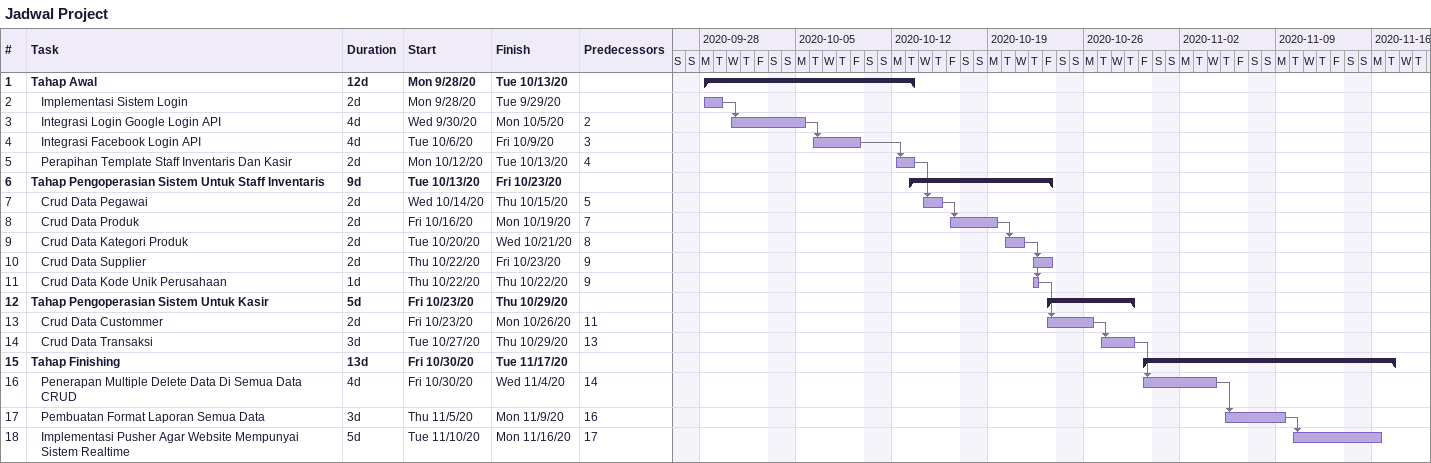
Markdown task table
Jadwal Project

| ID | Level | Task | Duration | Start | Finish | Predecessors |
|---|---|---|---|---|---|---|
| 1 | 1 | **Tahap Awal** | 12d | 2020-09-28 | 2020-10-13 |  |
| 2 | 2 | Implementasi Sistem Login | 2d | 2020-09-28 | 2020-09-29 |  |
| 3 | 2 | Integrasi Login Google Login API | 4d | 2020-09-30 | 2020-10-05 | 2 |
| 4 | 2 | Integrasi Facebook Login API | 4d | 2020-10-06 | 2020-10-09 | 3 |
| 5 | 2 | Perapihan Template Staff Inventaris Dan Kasir | 2d | 2020-10-12 | 2020-10-13 | 4 |
| 6 | 1 | **Tahap Pengoperasian Sistem Untuk Staff Inventaris** | 9d | 2020-10-13 | 2020-10-23 |  |
| 7 | 2 | Crud Data Pegawai | 2d | 2020-10-14 | 2020-10-15 | 5 |
| 8 | 2 | Crud Data Produk | 2d | 2020-10-16 | 2020-10-19 | 7 |
| 9 | 2 | Crud Data Kategori Produk | 2d | 2020-10-20 | 2020-10-21 | 8 |
| 10 | 2 | Crud Data Supplier | 2d | 2020-10-22 | 2020-10-23 | 9 |
| 11 | 2 | Crud Data Kode Unik Perusahaan | 1d | 2020-10-22 | 2020-10-22 | 9 |
| 12 | 1 | **Tahap Pengoperasian Sistem Untuk Kasir** | 5d | 2020-10-23 | 2020-10-29 |  |
| 13 | 2 | Crud Data Custommer | 2d | 2020-10-23 | 2020-10-26 | 11 |
| 14 | 2 | Crud Data Transaksi | 3d | 2020-10-27 | 2020-10-29 | 13 |
| 15 | 1 | **Tahap Finishing** | 13d | 2020-10-30 | 2020-11-17 |  |
| 16 | 2 | Penerapan Multiple Delete Data Di Semua Data CRUD | 4d | 2020-10-30 | 2020-11-04 | 14 |
| 17 | 2 | Pembuatan Format Laporan Semua Data | 3d | 2020-11-05 | 2020-11-09 | 16 |
| 18 | 2 | Implementasi Pusher Agar Website Mempunyai Sistem Realtime | 5d | 2020-11-10 | 2020-11-16 | 17 |
